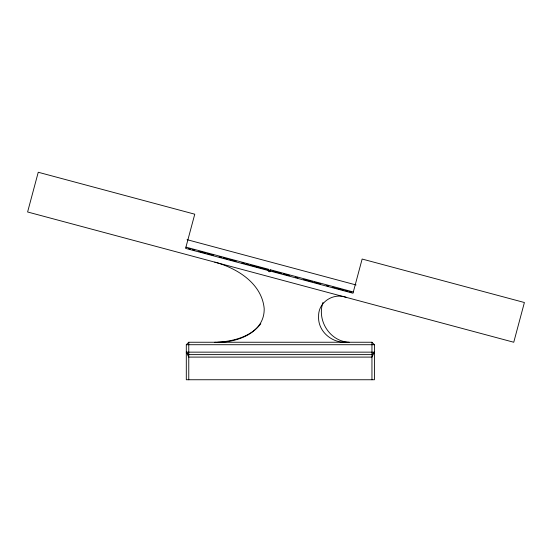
<?xml version="1.0" encoding="UTF-8"?>
<svg xmlns="http://www.w3.org/2000/svg" width="552" height="552" viewBox="0 0 552 552"><rect width="100%" height="100%" fill="white"/><g stroke="black" fill="none" stroke-linecap="round" stroke-linejoin="round"><path stroke-width="0.83" d="M268.334 270.542L185.603 248.372L194.766 214.197L38.247 172.252L27.6 211.982L513.753 342.247L524.4 302.517L362.14 259.04L352.983 293.222L270.252 271.053A0.994 0.959 15 0 1 269.045 271.722A0.994 0.959 15 0 1 268.334 270.542L268.665 269.321L268.872 270.48A0.966 0.952 9.4 0 0 269.093 270.639A0.987 0.966 15.1 0 0 269.562 270.77A0.966 0.959 -48.2 0 0 269.825 270.735L270.57 269.859M270.252 271.053L270.583 269.818L353.314 291.987M322.996 302.413C316.565 320.153 329.848 341.612 349.147 342.247M374.428 352.148L371.951 357.096L188.77 357.096L186.3 352.148L374.428 352.148L371.951 354.619L188.77 354.619L186.3 352.148M260.806 323.734C250.656 336.851 233.455 341.253 217.626 342.247M186.3 344.717L188.77 342.247L371.951 342.247L374.428 344.717L374.428 379.748L186.3 379.748L186.3 344.717L374.428 344.717M214.776 342.247C235.545 343.247 264.781 333.567 264.187 308.506C261.814 283.424 237.022 268.099 214.776 262.131M346.29 342.247C331.807 343.165 317.69 331.221 318.601 316.268C318.2 302.165 333.38 292.491 346.29 297.369M187.059 239.672L356.074 284.963M185.941 247.137L268.672 269.307M188.294 248.497L190.73 249.145M192.351 249.58L194.787 250.235M198.844 251.319L205.337 253.057M206.959 253.492L209.394 254.148M210.202 254.362L213.452 255.231M219.13 256.756L221.566 257.411M223.187 257.846L228.059 259.15M229.68 259.585L236.173 261.324M241.852 262.842L244.288 263.497M245.909 263.932L248.345 264.587M249.966 265.022L271.067 270.673M272.688 271.108L281.617 273.502M283.238 273.937L289.731 275.676M295.41 277.194L297.845 277.849M303.531 279.374L312.453 281.762M314.074 282.196L320.567 283.935M326.253 285.46L328.681 286.108M332.746 287.199L335.174 287.854M336.803 288.289L343.289 290.028M344.917 290.462L347.353 291.111M348.974 291.546L351.41 292.201M371.951 342.247L371.951 379.748M188.77 342.247L188.77 379.748"/></g></svg>
